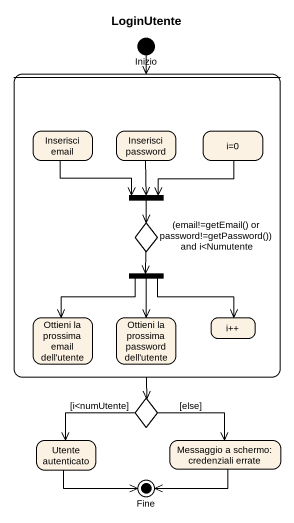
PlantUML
@startuml
title LoginUtente
hide empty description
state Inizio <<start>>
state " " as state1 {
  state "Inserisci email" as Inserisci_email
  state "Inserisci password" as Inserisci_password
  state "i=0" as i_0
  state fork1 <<join>>
  state "(email!=getEmail() or password!=getPassword()) and i<Numutente" as email_getEmail_or_password <<choice>>
  state fork2 <<fork>>
  state "Ottieni la prossima email dell'utente" as Ottieni_la_prossima_email
  state "Ottieni la prossima password dell'utente" as Ottieni_la_prossima
  state "i++" as i
}
state choice1 <<choice>>
state "Utente autenticato" as Utente_autenticato
state "Messaggio a schermo: credenziali errate" as Messaggio_a_schermo
state Fine <<end>>
Inizio --> state1
state1 --> choice1
Inserisci_email --> fork1
Inserisci_password --> fork1
i_0 -left-> fork1
fork1 --> email_getEmail_or_password
email_getEmail_or_password --> fork2
fork2 --> Ottieni_la_prossima_email
fork2 --> Ottieni_la_prossima
fork2 -right-> i
choice1 -left-> Utente_autenticato : [i<numUtente]
choice1 -right-> Messaggio_a_schermo : [else]
Utente_autenticato -right-> Fine
Messaggio_a_schermo -left-> Fine
@enduml
